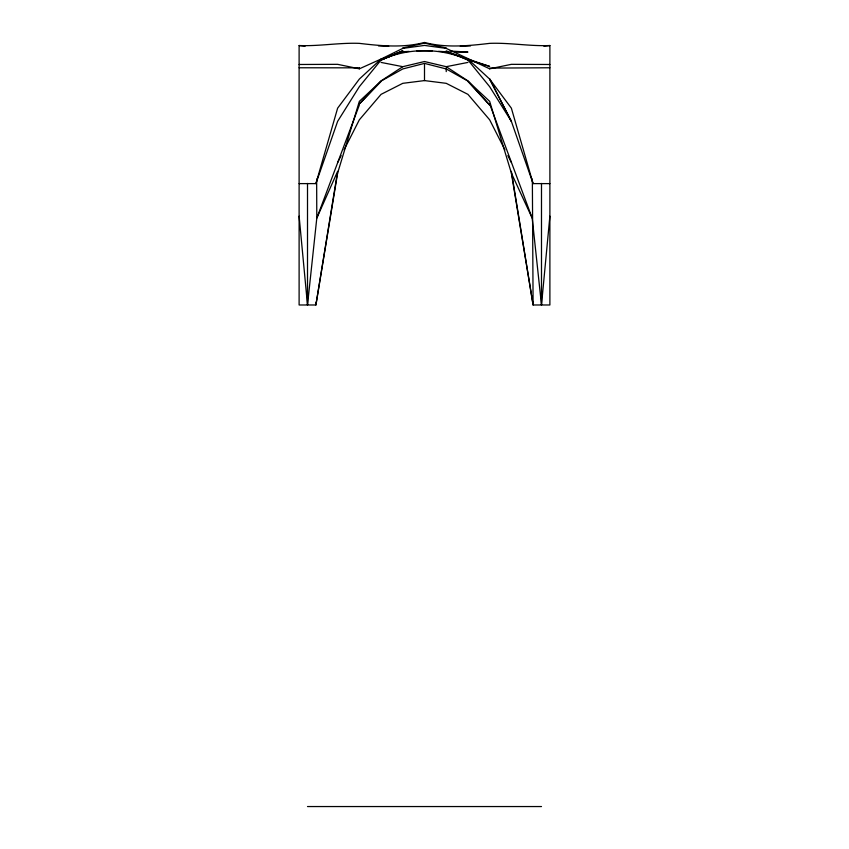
<?xml version="1.0" encoding="UTF-8"?>
<svg xmlns="http://www.w3.org/2000/svg" width="849" height="849" viewBox="0 0 849 849"><rect width="100%" height="100%" fill="white"/><g stroke="black" fill="none" stroke-linecap="round" stroke-linejoin="round"><path stroke-width="1.27" d="M511.374 171.328L533.098 304.982L511.374 173.09L489.661 101.36L467.937 81.09L446.224 68.939L424.5 63.399L402.776 68.939L381.063 81.09L359.339 101.36L337.626 173.09L315.902 304.982L299.113 304.982L299.113 45.538C319.256 46.366 339.186 42.588 359.339 43.363C381.01 45.92 403.105 48.053 424.5 42.45C445.895 48.053 467.99 45.92 489.661 43.363C509.814 42.588 529.744 46.366 549.887 45.538L549.887 304.982L533.098 304.982L532.355 179.086M315.934 302.35L315.902 304.982L337.626 171.328L316.794 218.151L307.508 304.982L299.113 216.187M489.661 103.96L532.206 218.151L541.492 304.982L549.887 216.187M299.113 183.607L315.902 183.607L337.626 108.173L359.339 79.084L381.063 59.048L402.776 48.393L424.5 45.421L446.224 48.393L489.661 68.822L511.374 64.333L549.887 64.482M315.902 183.607L337.626 121.354L359.339 86.683L381.063 60.003L402.776 50.834L381.063 60.035M359.339 105.053L316.794 218.151L316.645 179.086M336.533 175.456L337.626 173.09M337.626 162.53L341.149 155.611M344.078 149.838L359.339 119.815L381.063 94.356L402.776 83.329L424.5 80.591L446.224 83.329L467.937 94.356L489.661 119.815L504.922 149.838M381.063 81.462L359.339 103.96L381.063 80.899L402.776 66.689L424.5 61.531L446.224 66.689L467.937 80.899L489.661 105.053L467.937 81.462M299.113 64.482L337.626 64.333L359.339 68.822L381.063 59.048M381.063 59.833L402.776 51.11L381.063 59.504L402.776 51.768L409.165 51.396M381.063 60.003C408.114 47.565 440.886 47.565 467.937 60.003L489.661 86.683L511.374 121.354L533.098 183.607L549.887 183.607M402.776 47.937L424.5 43.15L446.213 47.937M446.224 66.678L467.937 62.423M543.891 46.217L549.887 45.538M470.495 45.92L460.275 46.26M416.838 50.951L432.162 50.951M299.113 67.771L359.339 67.846M455.16 52.086L467.937 52.065L450.055 51.046M307.508 806.55L541.492 806.55M388.725 46.26L378.505 45.92M549.887 67.771L489.661 68.09L489.661 68.822M438.551 51.322L446.224 51.768L489.661 66.413L467.937 59.833M299.113 45.538L305.109 46.217M381.063 62.423L402.776 66.678M446.213 50.834L467.937 60.003M467.937 59.048L489.661 79.084L511.374 108.173L533.098 183.607M489.661 79.084L511.374 121.354L489.661 78.968M507.851 155.611L511.374 162.53M511.374 173.09L532.206 218.151M541.492 183.437L541.492 304.982M446.224 67.867L446.224 71.624M424.5 64.609L424.5 80.591M359.339 68.09L359.339 68.822M307.508 183.437L307.508 304.982"/></g></svg>
